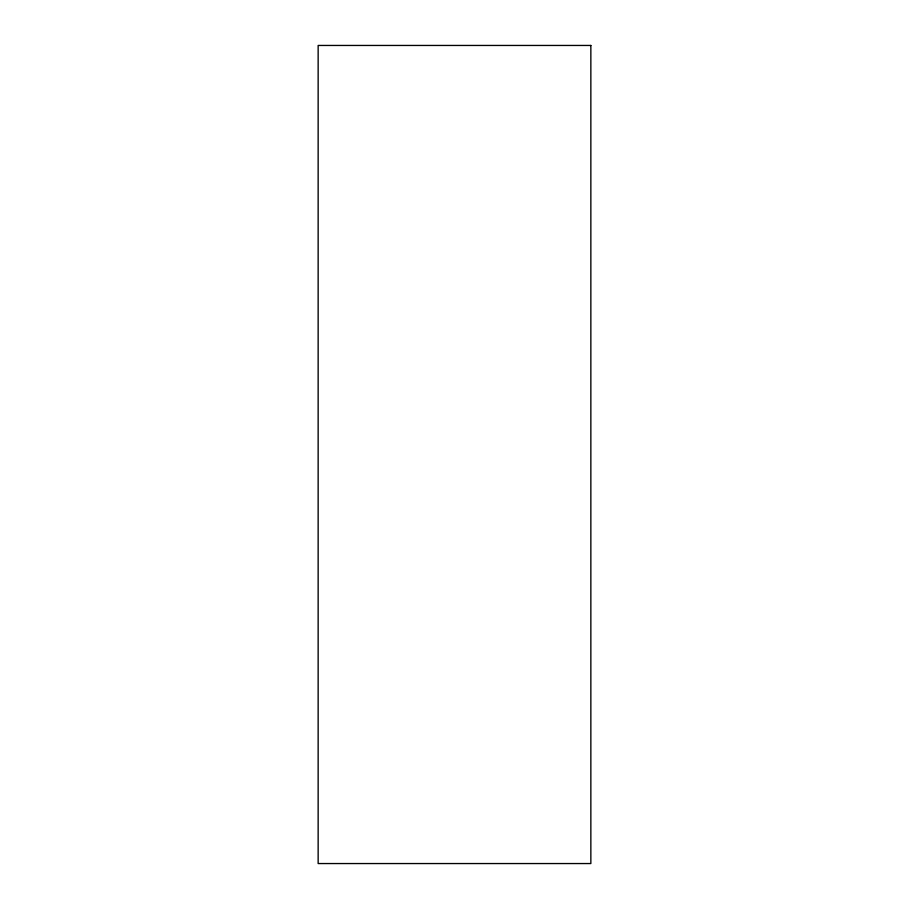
<?xml version="1.0" encoding="UTF-8"?>
<svg xmlns="http://www.w3.org/2000/svg" width="909" height="909" viewBox="0 0 909 909"><rect width="100%" height="100%" fill="white"/><g stroke="black" fill="none" stroke-linecap="round" stroke-linejoin="round"><path stroke-width="1.36" d="M590.85 45.45L318.15 45.45L318.15 863.55L590.85 863.55L590.85 45.45"/></g></svg>
